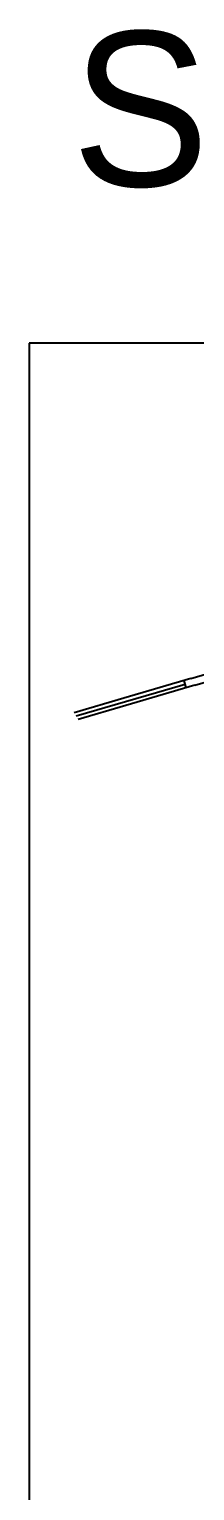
# Model space of a CAD drawing. Header units: millimetres. Extents: x 441156 to 441876, y 4514765 to 4515211.
# Drawn here: x 441346.45 to 441351.94, y 4514813.22 to 4514861.47 of the extents above; entities that cross this region are included whole.
import ezdxf

# ---------------------------------------------------------------- set-up
doc = ezdxf.new("R2010")
doc.units = ezdxf.units.MM
doc.layers.add('01_cartela', color=6, linetype='Continuous', plot=False)
doc.layers.add('01_piscinas', color=254, linetype='Continuous')
doc.layers.add('01_texto cartela', color=5, linetype='Continuous')
doc.styles.add('Century Gothic_6', font='', dxfattribs={"height": 11})
doc.styles.get('Century Gothic_6').set_extended_font_data('Century Gothic')

msp = doc.modelspace()

# ---------------------------------------------------------------- linework, layer by layer
at = {"layer": '01_cartela', "color": 3}
msp.add_lwpolyline([(441346.45438024, 4514851.1105368), (441346.45438024, 4514764.97044075), (441469.00633249, 4514764.97044075), (441469.00633249, 4514851.1105368)], close=True, dxfattribs=at)
at = {"layer": '01_piscinas'}
for p, q in [((441351.80650349, 4514840.03647204, 0.00000053), (441354.63406915, 4514840.86512411, 0.00000053)), ((441351.93951121, 4514839.81493699, 0.00000053), (441354.76323114, 4514840.64915411, 0.00000053)), ((441351.80650349, 4514840.03647204, 0.00000053), (441349.58571334, 4514839.38564282, 0.00000053)), ((441351.65161943, 4514839.73056685, 0.00000053), (441351.58131098, 4514839.97047667, 0.00000053)), ((441349.58571334, 4514839.38564282, 0.00000053), (441347.94542808, 4514838.90507498, 0.00000053)), ((441348.00652865, 4514838.80330709, 0.00000053), (441351.6164652, 4514839.85052176, 0.00000053)), ((441351.93951121, 4514839.81493699, 0.00000053), (441349.65602179, 4514839.145733, 0.00000053)), ((441349.65602179, 4514839.145733, 0.00000053), (441348.07843849, 4514838.68353547, 0.00000053))]:
    msp.add_line(p, q, dxfattribs=at)

# ---------------------------------------------------------------- texts
at = {"layer": '01_texto cartela', "color": 1, "insert": (441397.54904988, 4514861.39695732, 0.00000212), "char_height": 5.1047965506, "width": 160.2563996468, "attachment_point": 3, "style": 'Century Gothic_6'}
msp.add_mtext('SANEAMIENTO', dxfattribs=at)

doc.saveas('drawing.dxf')
